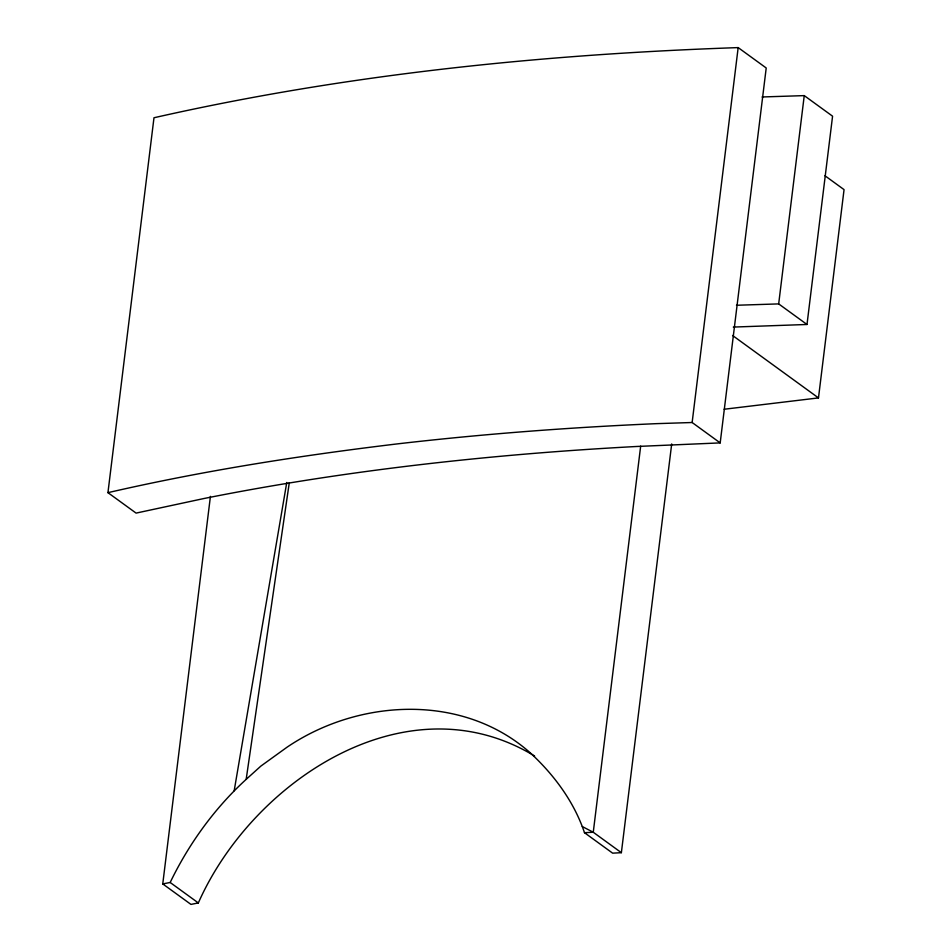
<?xml version="1.0" encoding="UTF-8"?>
<svg xmlns="http://www.w3.org/2000/svg" width="952" height="952" viewBox="0 0 952 952"><rect width="100%" height="100%" fill="white"/><g stroke="black" fill="none" stroke-linecap="round" stroke-linejoin="round"><path stroke-width="1.43" d="M107.945 492.66L153.986 117.751C345.635 74.351 541.997 54.359 738.169 47.6L766.217 67.985L720.188 442.894L636.817 446.476A1797.471 664.603 7 0 0 204.263 498.455L136.088 513.104L107.945 492.66C203.538 470.645 300.57 455.496 397.924 443.822A1870.073 691.449 7 0 1 656.487 423.652L692.14 422.51L720.188 442.894M534.619 756.031C406.218 678.074 252.066 781.497 198.337 902.936L190.959 904.4L162.756 883.92L210.428 496.373M640.672 446.131L593.263 832.25L621.37 852.683L671.696 443.941M692.14 422.51L738.169 47.6M804.25 95.616L832.572 116.192L806.998 324.477L778.677 303.902L804.25 95.616L762.052 96.973M724.139 409.253L818.482 397.912L844.055 189.626L824.967 175.751M162.756 883.92L170.17 882.48C188.829 843.877 214.498 808.319 246.175 779.355L289.277 482.771M234.18 790.743L286.766 482.474M246.175 779.355L260.872 766.086L287.076 747.177C358.88 698.494 462.993 692.973 530.371 752.937C554.147 774.94 574.068 801.774 584.48 832.691L612.636 853.159L621.37 852.683M733.29 327.072L806.998 324.477M584.48 832.691L593.263 832.25L582.303 826.562M736.479 305.259L778.677 303.902M732.588 335.497L818.482 397.912M170.17 882.48L198.337 902.936"/></g></svg>
